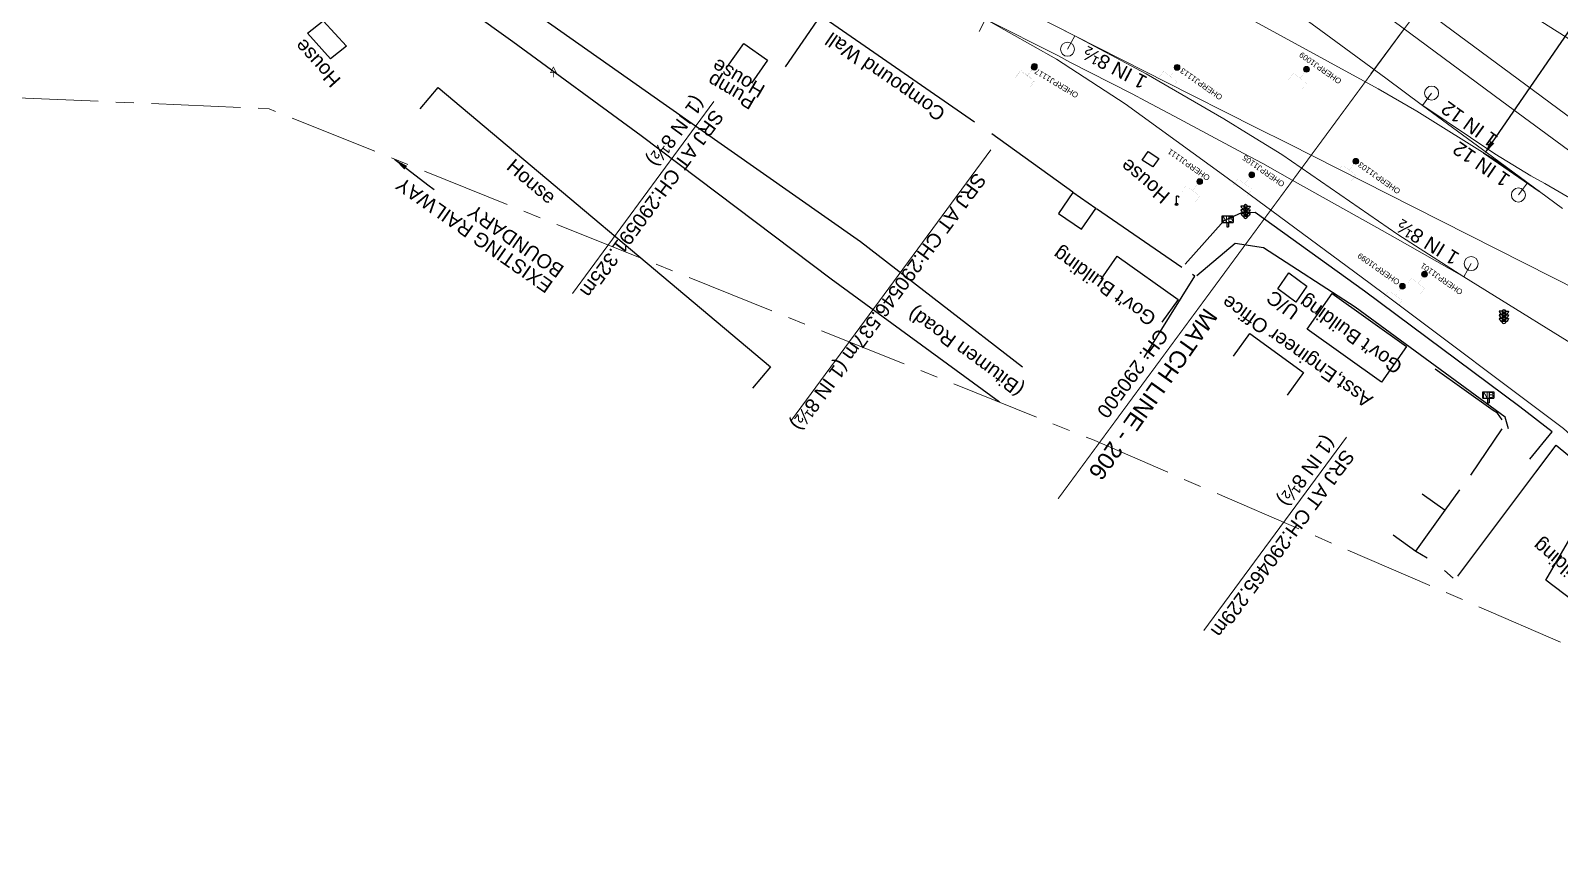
# Model space of a CAD drawing. Header units: metres. Extents: x 646303 to 662875, y 3366650 to 3378730.
# Drawn here: x 652274.5 to 652546.8, y 3373956.5 to 3374101.5 of the extents above; entities that cross this region are included whole.
import ezdxf
from ezdxf.enums import TextEntityAlignment as Align

# ---------------------------------------------------------------- set-up
doc = ezdxf.new("R2010")
doc.units = ezdxf.units.M
doc.header["$MEASUREMENT"] = 0
doc.header["$PDMODE"] = 3
doc.header["$PDSIZE"] = 0.5
for name, pattern in [('CENTER', [50.8, 31.75, -6.35, 6.35, -6.35]), ('DASHED', [0.75, 0.5, -0.25]), ('PHANTOM2', [1.25, 0.625, -0.125, 0.125, -0.125, 0.125, -0.125])]:
    doc.linetypes.add(name, pattern=pattern)
for name, color, linetype in [('COMPOUND_WALL', 251, 'Continuous'), ('DFCC Boundary', 6, 'CENTER'), ('GOVT_BUILDING', 251, 'Continuous'), ('LAMP_POST', 7, 'Continuous'), ('MATCH LINE', 7, 'Continuous'), ('NAME_BOARD', 251, 'Continuous'), ('RESIDENTIAL_BL_PUC', 251, 'Continuous'), ('RESIDENTIAL_BL_SEMI', 251, 'Continuous'), ('SIGN_BOARD', 251, 'Continuous'), ('SIGNAL_POST', 8, 'Continuous'), ('SUB_ROAD_EDGE', 34, 'Continuous'), ('TOPO_TEXT', 251, 'Continuous')]:
    doc.layers.add(name, color=color, linetype=linetype)
for name, color, linetype, lineweight in [('Existing Chainage', 7, 'Continuous', 0), ('Existing IR Track', 143, 'Continuous', 0), ('Existing Railway Boundary', 7, 'CENTER', 0), ('OHE MAST', 8, 'Continuous', 0), ('OHE MAST TEXT', 8, 'Continuous', 0), ("RAJPURA STN. SRJ's", 251, 'Continuous', 0)]:
    doc.layers.add(name, color=color, linetype=linetype, lineweight=lineweight)
doc.styles.add('NB', font='swissbo.ttf', dxfattribs={"height": 1.5})
doc.styles.get("Standard").update_dxf_attribs({"font": 'arial.ttf'})
doc.styles.add('Style-Arial', font='arial.ttf')
doc.dimstyles.new('DIM', dxfattribs={"dimtxt": 2.5, "dimasz": 2.5, "dimexe": 0.18, "dimexo": 0.0625, "dimgap": 0.09, "dimtad": 0, "dimtih": 1, "dimtoh": 1, "dimdec": 3, "dimzin": 0, "dimdsep": 46, "dimtxsty": 'Standard', "dimcen": 0.09, "dimadec": 0, "dimazin": 0, "dimtfac": 1, "dimtdec": 3, "dimtofl": 0, "dimtmove": 0, "dimatfit": 3, "dimfxl": 1, "dimtolj": 1, "dimtzin": 0, "dimarcsym": 0})
doc.dimstyles.new('ISO-25', dxfattribs={"dimtxt": 2.5, "dimasz": 2.5, "dimexe": 1.25, "dimexo": 0.625, "dimtad": 1, "dimtxsty": 'Standard', "dimcen": 2.5, "dimadec": 0, "dimazin": 0, "dimtfac": 1, "dimtmove": 0, "dimatfit": 3, "dimfxl": 1, "dimarcsym": 0})

# ---------------------------------------------------------------- blocks, each defined once
blk = doc.blocks.new('LP')
for points in [[(0, 0), (0, 1.5)], [(0.25, 1.35), (0.44, 1.35)]]:
    blk.add_lwpolyline(points)
for centre, radius, start, end in [((0.07, 0.99), 0.519, 57.6425, 97.3165), ((0.34, 1.33), 0.094, 11.7012, 168.0476)]:
    blk.add_arc(centre, radius, start, end)
at = {"extrusion": (0, 0, -1)}
blk.add_ellipse((0, 0.01), major_axis=(0.308, 0), ratio=0.400495, dxfattribs=at)
blk.add_ellipse((0.35, 1.36), major_axis=(0.0017, 0.0438), ratio=0.461056, start_param=1.74022, end_param=4.575836)
blk = doc.blocks.new('NB')
for p, q in [((-0.98, 0.82), (-0.98, 1.98)), ((-0.98, 1.98), (0.98, 1.98)), ((-0.98, 0.82), (0.98, 0.82)), ((-0.13, 0.82), (-0.13, 0)), ((-0.13, 0), (0.13, 0)), ((0.13, 0.82), (0.13, 0)), ((0.98, 1.98), (0.98, 0.82))]:
    blk.add_line(p, q)
at = {"style": 'NB', "width": 1.025371}
blk.add_text('NB', height=0.988, dxfattribs=at).set_placement((0, 1.4), align=Align.MIDDLE)
blk = doc.blocks.new('SIG')
for color, points in [(1, [(-0.22, 0.42, 0.180295), (-0.01, 0.33, -0.00255), (0.01, 0.33, -0.00255), (0.02, 0.33, 0.180295), (0.23, 0.42, -0.002654), (0.25, 0.44, 0.184495), (0.33, 0.65, 1.000001), (-0.32, 0.65, 0.184495), (-0.24, 0.44, -0.002654)]), (2, [(0.23, -0.23, -0.002654), (0.25, -0.21, 0.184495), (0.33, 0.01, 1.000001), (-0.32, 0.01, 0.184495), (-0.24, -0.21, -0.002654), (-0.22, -0.23, 0.180295), (-0.01, -0.32, -0.00255), (0.01, -0.32, -0.00255), (0.02, -0.32, 0.180295)]), (3, [(0.23, -0.88, -0.002654), (0.25, -0.86, 0.184495), (0.33, -0.64, 1.000001), (-0.32, -0.64, 0.184495), (-0.24, -0.86, -0.002654), (-0.22, -0.88, 0.395599)])]:
    blk.add_hatch(color=color).paths.add_polyline_path(points)
for p, q in [((-0.31, 0.98), (-0.32, -0.9)), ((0.33, -0.9), (0.32, 0.98))]:
    blk.add_line(p, q)
for points in [[(-0.31, 0.98), (-0.81, 0.98, 0.198758), (-0.42, 0.41, 0.003814), (-0.31, 0.39, 0.003814)], [(-0.31, 0.33), (-0.81, 0.33, 0.198758), (-0.42, -0.23, 0.003727), (-0.32, -0.26, 0.003727)], [(0.32, 0.98), (0.82, 0.98, -0.198758), (0.44, 0.41, -0.003814), (0.32, 0.39, -0.003814)], [(0.32, 0.33), (0.82, 0.33, -0.198758), (0.44, -0.23, -0.003727), (0.33, -0.26, -0.003727)], [(-0.32, -0.32), (-0.81, -0.32, 0.198758), (-0.42, -0.88, 0.003639), (-0.32, -0.9)], [(0.33, -0.32), (0.82, -0.32, -0.198758), (0.44, -0.88, -0.003639), (0.33, -0.9)]]:
    blk.add_lwpolyline(points, format="xyb")
for centre, radius, start, end in [((0.01, 0.91), 0.324, 12.4049, 167.5951), ((0.01, 0.81), 0.357, 27.7578, 152.2422), ((0.01, -0.9), 0.324, 181.4572, 358.5428)]:
    blk.add_arc(centre, radius, start, end)
blk = doc.blocks.new('TSB')
at = {"const_width": 0.132}
blk.add_lwpolyline([(-0.51, 0.84), (0.54, 0.84), (0, 1.85)], close=True, dxfattribs=at)
at = {"const_width": 0.142}
blk.add_lwpolyline([(0, 0.84), (0, 0)], dxfattribs=at)
blk = doc.blocks.new('OHE MAST')
h = blk.add_hatch(color=256)
edge = h.paths.add_edge_path()
edge.add_arc((0, 0), 0.514, 0, 360)
at = {"const_width": 0.01, "flags": 128}
for points in [[(1.5, 3.5), (1.5, 2), (-1.5, 2), (-1.5, 3.5)], [(0, 2), (0, 0)]]:
    blk.add_lwpolyline(points, dxfattribs=at)
blk.add_circle((0, 0), 0.514)
blk = doc.blocks.new('*D7283')
at = {"layer": 'Defpoints', "color": 0, "linetype": 'Continuous', "ltscale": 0.5, "transparency": 16777216}
for p in [(652565.75, 3374126.6), (652575.56, 3374119.86), (652543.24, 3374072.82)]:
    blk.add_point(p, dxfattribs=at)
at = {"layer": 'DFCC Boundary', "color": 0, "linetype": 'Continuous', "lineweight": -2, "ltscale": 0.5, "transparency": 16777216}
for p, q in [((652575.51, 3374119.89), (652565.61, 3374126.7)), ((652564.34, 3374124.54), (652562.22, 3374121.46)), ((652534.85, 3374081.61), (652560.68, 3374119.2)), ((652543.18, 3374072.85), (652533.28, 3374079.66))]:
    blk.add_line(p, q, dxfattribs=at)
at = {"layer": 'DFCC Boundary', "color": 0, "linetype": 'Continuous', "ltscale": 0.5, "transparency": 16777216}
for points in [[(652564, 3374124.77), (652564.68, 3374124.3), (652565.75, 3374126.6)], [(652534.5, 3374081.85), (652535.19, 3374081.38), (652533.43, 3374079.55)]]:
    blk.add_solid(points, dxfattribs=at)
at = {"layer": 'DFCC Boundary', "color": 0, "linetype": 'Continuous', "ltscale": 0.5, "transparency": 16777216, "insert": (652561.45, 3374120.33), "char_height": 2.5, "attachment_point": 5, "rotation": 145}
blk.add_mtext('\\A1;57.078 m', dxfattribs=at)

msp = doc.modelspace()

# ---------------------------------------------------------------- linework, layer by layer
at = {"layer": 'COMPOUND_WALL', "linetype": 'Continuous'}
for points in [[(652531.006, 3374022.309), (652536.6, 3374030.513)], [(652528.672, 3374004.28), (652542.615, 3374022.823), (652546.224, 3374027.61), (652550.714, 3374023.891), (652573.732, 3374001.181), (652617.664, 3373956.418), (652622.701, 3373934.998)], [(652517.1584, 3374011.6443), (652521.237, 3374008.752), (652526.423, 3374016.065), (652529.064, 3374019.644)], [(652522.3444, 3374018.9573), (652526.423, 3374016.065)], [(652521.237, 3374008.754), (652523.239, 3374007.527)], [(652526.329, 3374005.305), (652527.866, 3374003.927)]]:
    msp.add_lwpolyline(points, dxfattribs=at)
for points in [[(652408.932, 3374095.063, 269.396), (652415.226, 3374104.215, 270.042)], [(652415.226, 3374104.215, 270.042), (652442.637, 3374085.28, 270.849)], [(652460.132, 3374072.705, 270.501), (652445.683, 3374083.137, 270.305)], [(652479.53, 3374059.304, 270.539), (652464.343, 3374069.725, 270.718)], [(652472.84, 3374043.235, 270.14), (652481.833, 3374057.746, 269.086), (652481.413, 3374058.016, 270.607)], [(652536.611, 3374032.156, 268.72), (652535.736, 3374033.327, 270.46), (652534.987, 3374033.833, 268.722), (652524.686, 3374041.154, 268.814)]]:
    msp.add_polyline3d(points, dxfattribs=at)
at = {"layer": 'Existing Chainage', "color": 0, "linetype": 'Continuous', "lineweight": 13, "flags": 128}
msp.add_lwpolyline([(652513.223, 3374093.7797), (652519.1674, 3374101.8211)], dxfattribs=at)
at = {"layer": 'Existing IR Track', "color": 88, "linetype": 'DASHED', "ltscale": 5}
msp.add_line((652444.5931, 3374103.5763), (652443.3681, 3374101.1441), dxfattribs=at)
at = {"layer": 'Existing IR Track', "flags": 128}
for points in [[(652297.6298, 3374253.1048), (652313.669, 3374241.6327), (652329.5315, 3374230.0642), (652345.3654, 3374218.5162), (652361.1356, 3374206.9067), (652376.9786, 3374195.2436), (652393.801, 3374182.8655), (652410.7062, 3374170.4265), (652425.8821, 3374159.2459), (652441.1487, 3374147.9986), (652448.55, 3374142.5502), (652456.0699, 3374137.0146), (652465.9323, 3374129.7773), (652475.844, 3374122.5039), (652484.2353, 3374116.3121), (652492.6842, 3374110.0779), (652504.2738, 3374101.5448), (652515.8736, 3374093.0041), (652522.4179, 3374088.1899), (652534.8643, 3374079.0091), (652540.9921, 3374074.4831), (652543.2363, 3374072.8156), (652547.3348, 3374069.7993)], [(652563.377, 3374075.1762), (652539.4557, 3374092.8707), (652515.8088, 3374110.3621), (652512.5651, 3374112.7522), (652500.609, 3374121.5621), (652492.5302, 3374127.5229), (652484.4933, 3374133.4527), (652474.2474, 3374141.017), (652471.5649, 3374142.9974), (652464.4286, 3374148.2971), (652456.9218, 3374153.8623), (652438.8838, 3374167.2343), (652434.3102, 3374170.631), (652427.1101, 3374175.9784), (652402.7514, 3374194.1266), (652393.1615, 3374201.2062), (652384.7035, 3374207.4653), (652370.3517, 3374217.9764), (652369.6842, 3374218.4659), (652354.7555, 3374229.3949), (652338.0146, 3374241.5483), (652321.2212, 3374253.7392)], [(652318.8282, 3374249.5049), (652335.15, 3374237.6514), (652351.6391, 3374225.6756), (652366.7596, 3374214.5065), (652375.8823, 3374207.7679), (652386.1168, 3374200.2369), (652399.3895, 3374190.4181), (652416.027, 3374178.1101), (652431.4172, 3374166.7261), (652446.5626, 3374155.5231), (652454.0504, 3374149.9833), (652461.5931, 3374144.4029), (652471.3878, 3374137.152), (652481.4389, 3374129.7113), (652489.6553, 3374123.6367), (652497.5839, 3374117.7748), (652509.6723, 3374108.8398), (652512.8063, 3374106.5233), (652536.5632, 3374088.9617), (652560.2626, 3374071.4426)], [(652571.5248, 3374085.4632), (652521.2923, 3374117.2724), (652504.1301, 3374126.6232), (652486.6874, 3374136.3656), (652472.651, 3374144.7623), (652464.7837, 3374149.6561), (652438.8838, 3374167.2343)], [(652541.0927, 3374074.4091), (652534.967, 3374078.6765), (652521.4193, 3374087.1415), (652514.5183, 3374091.1192), (652487.4346, 3374105.923), (652470.3328, 3374114.3474), (652446.2528, 3374124.6235), (652424.9511, 3374132.232), (652409.3613, 3374136.9558), (652389.2467, 3374142.0179), (652372.055, 3374145.5418), (652349.4857, 3374149.2851), (652337.236, 3374150.9852), (652332.2218, 3374151.6464), (652315.3489, 3374153.5187), (652307.2263, 3374154.5318), (652291.8754, 3374155.986), (652273.3322, 3374157.2654), (652261.7764, 3374157.678), (652250.4348, 3374157.7203), (652241.1081, 3374157.4222)], [(652560.2554, 3374050.0812), (652520.7484, 3374070.1003), (652498.5771, 3374081.3075), (652492.6291, 3374084.2913), (652487.5276, 3374086.8725), (652481.1852, 3374090.0645), (652460.4667, 3374100.5911), (652437.9775, 3374112.092), (652419.8928, 3374120.9979), (652405.4052, 3374127.6926), (652390.399, 3374133.9142), (652381.6542, 3374137.152), (652370.6528, 3374140.9175), (652349.0899, 3374147.0874), (652337.0067, 3374149.7556), (652332.1038, 3374150.7632), (652307.239, 3374154.5303), (652291.8754, 3374155.986)], [(652669.8367, 3373961.0394), (652647.3403, 3373980.7166), (652642.7873, 3373984.3367), (652633.788, 3373991.3772), (652612.6089, 3374005.6185), (652554.892, 3374042.0626), (652529.7838, 3374057.6068), (652517.9942, 3374065.1919), (652497.37, 3374079.4544), (652491.829, 3374082.8093), (652487.0152, 3374085.7802), (652473.1934, 3374093.7948), (652460.4667, 3374100.5911), (652430.8185, 3374115.7449), (652419.8775, 3374121.005), (652405.3932, 3374127.3075), (652389.9415, 3374132.6317), (652381.0487, 3374135.1238), (652375.037, 3374136.5972), (652368.9951, 3374137.9518), (652362.491, 3374139.3409), (652347.7902, 3374142.3634), (652331.5174, 3374145.5517)], [(652529.7871, 3374057.6048), (652517.5168, 3374064.592), (652514.2735, 3374066.4482), (652499.1924, 3374074.8767), (652493.9618, 3374077.8051), (652490.477, 3374079.6888), (652478.1718, 3374086.2891), (652473.1396, 3374088.9566), (652470.6995, 3374090.2308), (652466.8437, 3374092.2025), (652459.598, 3374095.8905), (652457.5746, 3374096.9872), (652444.5931, 3374103.5763)], [(652444.5931, 3374103.5762), (652444.5932, 3374103.5762), (652457.1965, 3374096.4164), (652465.901, 3374090.7791), (652469.4627, 3374088.4378), (652487.6186, 3374075.2993), (652513.0694, 3374056.4247), (652515.8812, 3374054.3708), (652547.5371, 3374030.5975), (652564.4139, 3374015.199), (652564.4361, 3374015.1805), (652576.046, 3374004.307), (652587.1875, 3373995.2527), (652600.4391, 3373985.2315), (652626.3106, 3373966.0447), (652655.8077, 3373944.1006), (652656.4188, 3373943.5948), (652685.1992, 3373922.3619), (652706.8984, 3373906.3525), (652741.5422, 3373880.8665), (652792.5819, 3373843.6208), (652818.3171, 3373824.635), (652854.5097, 3373798.0049)], [(652600.0971, 3374041.9596), (652590.3704, 3374047.48), (652583.6734, 3374051.2947), (652575.1593, 3374056.2465), (652556.9762, 3374066.8443), (652544.1666, 3374074.2426), (652541.7172, 3374075.6333), (652535.2743, 3374079.5661), (652522.2973, 3374088.2987)]]:
    msp.add_lwpolyline(points, dxfattribs=at)
at = {"layer": 'Existing Railway Boundary', "ltscale": 0.5, "flags": 128}
msp.add_lwpolyline([(654002.209, 3372947.3374), (653941.6142, 3372995.8875), (653885.0948, 3373041.1722), (653849.3973, 3373069.6171), (653743.2122, 3373149.4146), (653618.3148, 3373244.7252), (653580.9535, 3373273.9706), (653528.5753, 3373314.5086), (653337.2875, 3373455.6537), (653241.7142, 3373522.5487), (653184.8817, 3373562.8841), (653178.3209, 3373554.058), (653007.7255, 3373673.7874), (652924.822, 3373729.8796), (652907.72, 3373740.0209), (652904.5642, 3373745.0641), (652864.1809, 3373771.0185), (652862.8289, 3373763.9282), (652836.0798, 3373790.575), (652793.9064, 3373826.9777), (652786.3399, 3373815.8276), (652694.4321, 3373883.0097), (652615.3514, 3373944.3753), (652559.0758, 3373987.3078), (652463.6034, 3374028.6205), (652316.9711, 3374087.5745), (652144.3796, 3374095.1872)], dxfattribs=at)
at = {"layer": 'GOVT_BUILDING', "linetype": 'Continuous'}
msp.add_lwpolyline([(652549.933, 3374013.175), (652559.599, 3374006.01), (652553.9605, 3373996.2839), (652544.378, 3374003.593)], close=True, dxfattribs=at)
for points in [[(652398.6248, 3374095.119, 272.82), (652401.498, 3374099.211, 272.82), (652405.7613, 3374096.2175, 275.982), (652402.8881, 3374092.1255, 275.982)], [(652465.1492, 3374057.2056, 271.853), (652468.039, 3374061.286, 271.853), (652478.879, 3374053.609, 271.165), (652475.9892, 3374049.5286, 271.165)], [(652488.7122, 3374043.4825, 269.892), (652491.652, 3374047.527, 269.892), (652501.237, 3374040.56, 269.59), (652498.2972, 3374036.5155, 269.59)]]:
    msp.add_polyline3d(points, dxfattribs=at)
for points in [[(652461.656, 3374066.107, 271.785), (652464.198, 3374069.833, 271.027), (652460.14, 3374072.668, 271.085), (652457.5624, 3374068.8898, 271.085)], [(652501.869, 3374048.322, 271.439), (652506.325, 3374054.676, 271.035), (652519.5725, 3374045.2175, 270.372), (652515.1105, 3374038.8549, 270.372)]]:
    msp.add_polyline3d(points, close=True, dxfattribs=at)
at = {"layer": 'MATCH LINE', "linetype": 'PHANTOM2', "ltscale": 15, "const_width": 0.2}
msp.add_lwpolyline([(652554.9781, 3374150.4704), (652457.4976, 3374018.0737)], dxfattribs=at)
at = {"layer": "RAJPURA STN. SRJ's", "color": 7}
for p, q in [((652460.4667, 3374100.5911), (652459.1703, 3374098.1923)), ((652522.4179, 3374088.1899), (652524.0343, 3374090.3858)), ((652541.0927, 3374074.4091), (652539.4763, 3374072.2132)), ((652529.788, 3374057.6041), (652531.075, 3374059.9856))]:
    msp.add_line(p, q, dxfattribs=at)
at = {"layer": "RAJPURA STN. SRJ's", "lineweight": 13, "flags": 128}
for points in [[(652371.0163, 3374054.6453), (652396.2079, 3374088.8497)], [(652410.0269, 3374032.0891), (652445.497, 3374080.2493)], [(652483.4716, 3373994.6105), (652508.8488, 3374029.0669)]]:
    msp.add_lwpolyline(points, dxfattribs=at)
at = {"layer": "RAJPURA STN. SRJ's", "color": 7}
for centre in [(652459.1703, 3374098.1923), (652524.0343, 3374090.3858), (652539.4763, 3374072.2132), (652531.075, 3374059.9856)]:
    msp.add_circle(centre, 1.2487, dxfattribs=at)
at = {"layer": 'RESIDENTIAL_BL_PUC', "linetype": 'Continuous'}
msp.add_polyline3d([(652472.487, 3374078.435, 269.066), (652473.557, 3374079.946, 269.092), (652475.454, 3374078.732, 269.124), (652474.3839, 3374077.2209, 269.124)], close=True, dxfattribs=at)
at = {"layer": 'RESIDENTIAL_BL_SEMI', "linetype": 'Continuous'}
msp.add_polyline3d([(652323.794, 3374101.039, 270.481), (652326.606, 3374103.262, 270.104), (652330.737, 3374098.735, 269.199), (652327.9095, 3374096.4997, 269.199)], close=True, dxfattribs=at)
msp.add_polyline3d([(652343.8678, 3374087.5485, 269.882), (652347.085, 3374091.376, 269.882), (652406.28, 3374041.619, 271.658), (652403.0628, 3374037.7915, 271.658)], dxfattribs=at)
at = {"layer": 'SUB_ROAD_EDGE', "linetype": 'Continuous'}
for points in [[(652269.331, 3374210.266, 268.836), (652298.011, 3374192.553, 269.079), (652321.564, 3374172.563, 269.239), (652326.468, 3374157.025, 269.186), (652326.41, 3374156.793, 269.153), (652326.606, 3374144.241, 269.006), (652329.313, 3374134.59, 269.071), (652333.23, 3374128.481, 269.019), (652340.625, 3374122.012, 269.039), (652364.105, 3374104.816, 269.038), (652387.167, 3374088.593, 269.026), (652422.321, 3374063.953, 269.027), (652451.131, 3374041.566, 269.046)], [(652447.04, 3374035.283, 269.459), (652417.058, 3374057.215, 269.083), (652383.216, 3374082.729, 269.026), (652360.355, 3374099.513, 269.006), (652336.838, 3374116.452, 269.074), (652325.696, 3374123.337, 269.075)], [(652541.529, 3374025.158, 269.172), (652545.523, 3374030.032, 269.154), (652539.725, 3374034.482, 269.06), (652512.098, 3374055.051, 269.027), (652492.609, 3374069.106, 268.996), (652490.182, 3374069.012, 269.028), (652487.044, 3374067.633, 269.014), (652480.161, 3374059.907, 269.049)], [(652537.742, 3374030.568, 269.168), (652537.125, 3374032.597, 269.149), (652510.392, 3374052.252, 269.152), (652494.065, 3374062.822, 269.155), (652489.031, 3374063.595, 269.046), (652482.189, 3374057.788, 269.083)]]:
    msp.add_polyline3d(points, dxfattribs=at)
msp.add_polyline3d([(652496.629, 3374055.497, 270.454), (652498.59, 3374058.353, 270.375), (652501.78, 3374055.978, 270.387), (652499.8185, 3374053.1213, 270.387)], close=True, dxfattribs=at)

# ---------------------------------------------------------------- block references
at = {"layer": 'LAMP_POST', "linetype": 'Continuous'}
msp.add_blockref('LP', (652478.607, 3374070.521, 271.34), dxfattribs=at)
at = {"layer": 'NAME_BOARD', "linetype": 'Continuous'}
for p in [(652487.705, 3374066.519, 271.953), (652534.123, 3374035.18, 272.309)]:
    msp.add_blockref('NB', p, dxfattribs=at)
at = {"layer": 'OHE MAST', "color": 2, "rotation": 143.3908318566117}
for p in [(652453.246, 3374094.979), (652453.271, 3374095.137), (652478.684, 3374094.96), (652501.745, 3374094.614), (652510.534, 3374078.216), (652482.73, 3374074.604), (652491.996, 3374075.805), (652522.768, 3374058.082), (652518.814, 3374055.948)]:
    msp.add_blockref('OHE MAST', p, dxfattribs=at)
at = {"layer": 'SIGN_BOARD', "linetype": 'Continuous'}
msp.add_blockref('TSB', (652367.597, 3374093.162, 270.483), dxfattribs=at)
at = {"layer": 'SIGNAL_POST', "linetype": 'Continuous'}
for p in [(652490.882, 3374069.257, 269.061), (652536.897, 3374050.517, 268.902)]:
    msp.add_blockref('SIG', p, dxfattribs=at)

# ---------------------------------------------------------------- texts
at = {"layer": 'Existing Chainage', "color": 0, "linetype": 'Continuous', "lineweight": 0, "insert": (652465.2539, 3374032.9257), "char_height": 2.5, "attachment_point": 6, "rotation": 233.5274, "line_spacing_factor": 0.6, "style": 'Style-Arial'}
msp.add_mtext('CH: 290500', dxfattribs=at)
at = {"layer": 'Existing Railway Boundary', "linetype": 'Continuous', "ltscale": 5}
for s, p in [('EXISTING RAILWAY', (652367.7343, 3374056.6078)), ('BOUNDARY', (652369.721, 3374059.3316))]:
    msp.add_text(s, height=2.5, rotation=145, dxfattribs=at).set_placement(p)
at = {"layer": 'MATCH LINE', "linetype": 'Continuous'}
msp.add_text('MATCH LINE - 206', height=3, rotation=234.693137, dxfattribs=at).set_placement((652483.6358, 3374052.2933))
at = {"layer": 'OHE MAST TEXT'}
for s, rotation, p in [('OHERPJ1009', 145, (652504.2099, 3374094.8388)), ('OHERPJ1117', 149, (652457.2131, 3374092.1136)), ('OHERPJ1113', 145, (652483.0064, 3374091.9847)), ('OHERPJ1111', 145, (652480.781, 3374077.6045)), ('OHERPJ1105', 145, (652494.0938, 3374076.4957)), ('OHERPJ1103', 145, (652514.7, 3374075.2414)), ('OHERPJ1099', 145, (652514.5953, 3374059.0325)), ('OHERPJ1101', 145, (652525.8114, 3374057.2571))]:
    msp.add_text(s, height=1, rotation=rotation, dxfattribs=at).set_placement(p, align=Align.MIDDLE_CENTER)
at = {"layer": "RAJPURA STN. SRJ's", "color": 7}
for s, rotation, p in [('1 IN 8½', 152.213422, (652473.5773, 3374093.1522)), ('1 IN 12', 144.334066, (652536.0599, 3374082.5471)), ('1 IN 12', 145.544582, (652538.2221, 3374075.5313)), ('1 IN 8½', 148.543905, (652529.172, 3374061.6645))]:
    msp.add_text(s, height=2.5, rotation=rotation, dxfattribs=at).set_placement(p)
at = {"layer": "RAJPURA STN. SRJ's", "lineweight": 13, "char_height": 2.5, "attachment_point": 4, "rotation": 233.649422, "line_spacing_factor": 0.648, "style": 'Style-Arial'}
for s, insert, width in [('\\A1;\\pxsm1;SRJ AT {\\A0;CH:290591.325m (1 IN 8½)}', (652395.1465, 3374088.3663), 41.16642), ('\\A1;SRJ AT {\\A0;CH:290546.537m (1 IN 8½)}', (652443.5625, 3374075.861), 57.615986), ('\\A1;\\pxsm1;SRJ AT {\\A0;CH:290465.229m (1 IN 8½)}', (652507.4953, 3374027.8052), 41.805651)]:
    msp.add_mtext(s, dxfattribs=dict(at, insert=insert, width=width))
at = {"layer": 'TOPO_TEXT'}
for s, rotation, p in [('Compound Wall', 145.364018, (652437.6568, 3374087.2434)), ('House', 132.196822, (652329.9011, 3374092.7984)), ('House', 149.625724, (652405.5288, 3374091.5338)), ('Pump', 149.625724, (652403.8865, 3374089.4603)), ('House', 319.950905, (652359.0589, 3374076.9551)), ('House', 139.759771, (652477.6366, 3374072.3635)), ('U/C', 143.754101, (652500.6811, 3374051.8301)), ('(Bitumen Road)', 143.814322, (652451.6428, 3374038.0428)), ("Gov't Building", 139.759771, (652559.7222, 3373997.3478))]:
    msp.add_text(s, height=2.5, rotation=rotation, dxfattribs=at).set_placement(p)
for s, p in [("Gov't Building", (652465.7473, 3374055.8951)), ('Asst,Engineer Office', (652500.0575, 3374044.3286)), ("Gov't Building", (652509.6031, 3374047.3306))]:
    msp.add_text(s, height=2.5, rotation=144.684956, dxfattribs=at).set_placement(p, align=Align.MIDDLE_CENTER)

# ---------------------------------------------------------------- dimensions: what is measured, and where the dimension line sits
at = {"layer": 'DFCC Boundary', "linetype": 'Continuous', "ltscale": 0.5}
dim = msp.add_linear_dim(base=(652565.7548, 3374126.5962), p1=(652543.2363, 3374072.8156), p2=(652575.5612, 3374119.8577), angle=55.505115, dimstyle='DIM', override={"dimpost": ' m', "dimtmove": 2}, dxfattribs=at)
dim.commit()
dim.dimension.update_dxf_attribs({"geometry": '*D7283', "text_midpoint": (652561.4489, 3374120.3299), "dimtype": 129, "text_rotation": 145})

# ---------------------------------------------------------------- leaders
at = {"layer": 'Existing Railway Boundary', "linetype": 'Continuous', "ltscale": 5}
msp.add_leader([(652339.3228, 3374078.5879), (652345.2298, 3374074.0248), (652346.3847, 3374073.2125)], dimstyle='ISO-25', override={"dimtxt": 0.5, "dimtad": 0}, dxfattribs=at)

doc.saveas('drawing.dxf')
